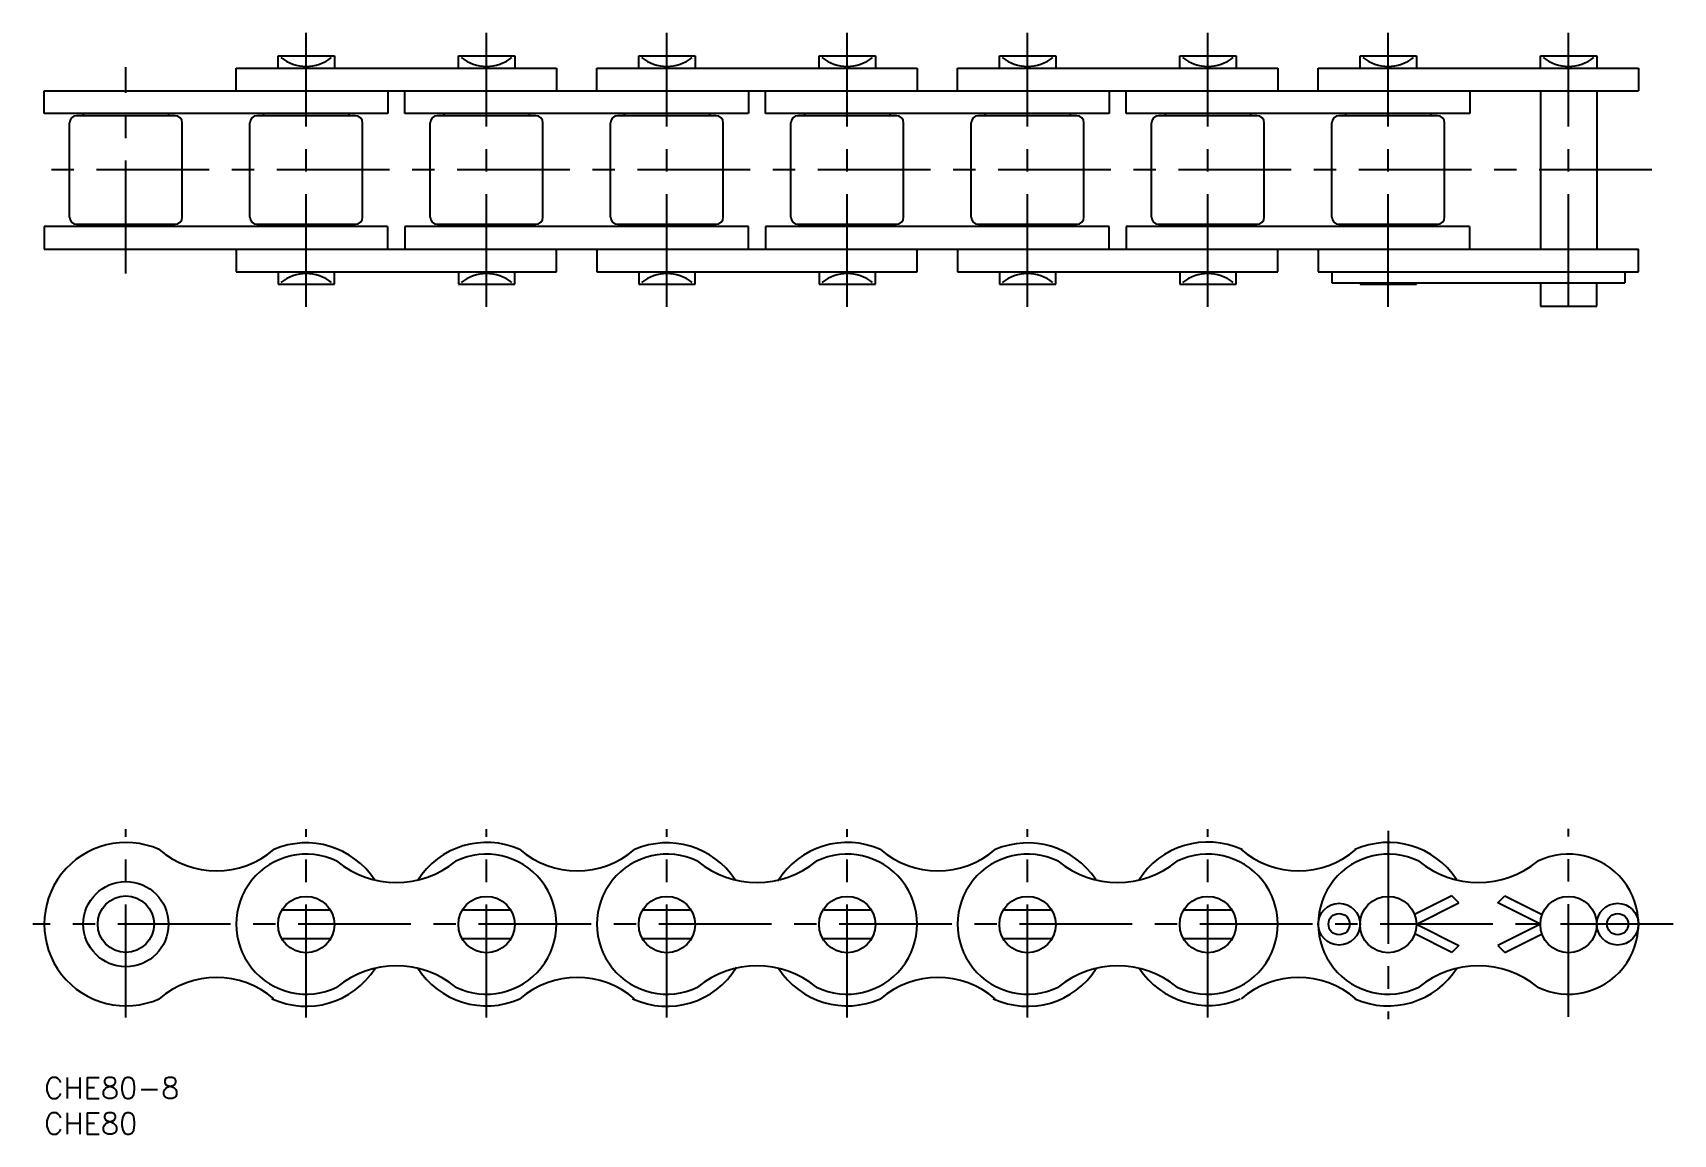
# Model space of a CAD drawing. Extents: x -2 to 229, y -8 to 147.
import ezdxf

# ---------------------------------------------------------------- set-up
doc = ezdxf.new("R2010")
doc.units = 0
doc.header["$LTSCALE"] = 0.5
doc.linetypes.add('CENTER', pattern=[50.8, 31.75, -6.35, 6.35, -6.35])
for name, color, linetype in [('MSM_CENTER', 1, 'CENTER'), ('MSM_CONTINUOUS', 7, 'CONTINUOUS'), ('MSM_PART_NUMBER', 7, 'CONTINUOUS')]:
    doc.layers.add(name, color=color, linetype=linetype)
doc.styles.get("Standard").update_dxf_attribs({"font": 'txt.shx', "height": 3, "bigfont": 'bigfont.shx'})

# ---------------------------------------------------------------- blocks, each defined once
blk = doc.blocks.new('*U2')
at = {"layer": 'MSM_PART_NUMBER'}
blk.add_text('CHE80-8', height=3, dxfattribs=at).set_placement((0, -3))
blk = doc.blocks.new('*U3')
at = {"layer": 'MSM_PART_NUMBER'}
blk.add_text('CHE80', height=3, dxfattribs=at).set_placement((0, -8))

msp = doc.modelspace()

# ---------------------------------------------------------------- linework, layer by layer
at = {"layer": 'MSM_CENTER'}
for p, q in [((36.9, 108.44), (36.9, 147.02)), ((62.3, 108.44), (62.3, 147.02)), ((87.7, 108.44), (87.7, 147.02)), ((113.1, 108.44), (113.1, 147.02)), ((138.5, 108.44), (138.5, 147.02)), ((163.9, 108.44), (163.9, 147.02)), ((189.3, 108.44), (189.3, 147.02)), ((214.7, 108.44), (214.7, 147.02)), ((11.5, 113.16), (11.5, 142.21)), ((226.44, 127.72), (0, 127.72)), ((11.5, 8.44), (11.5, 34.91)), ((36.9, 8.44), (36.9, 34.91)), ((62.3, 8.44), (62.3, 34.91)), ((87.7, 8.44), (87.7, 34.91)), ((113.1, 8.44), (113.1, 34.91)), ((138.5, 8.44), (138.5, 34.91)), ((163.9, 8.44), (163.9, 34.91)), ((189.3, 34.68), (189.3, 8.21)), ((214.7, 8.5), (214.7, 34.97)), ((229.44, 21.56), (-1.61, 21.56))]:
    msp.add_line(p, q, dxfattribs=at)
at = {"layer": 'MSM_CONTINUOUS'}
for p, q in [((32.93, 143.79), (40.87, 143.79)), ((32.93, 142.06), (32.93, 143.79)), ((40.87, 143.79), (40.87, 142.06)), ((58.33, 142.06), (58.33, 143.79)), ((58.33, 143.79), (66.27, 143.79)), ((66.27, 143.79), (66.27, 142.06)), ((83.73, 142.06), (83.73, 143.79)), ((83.73, 143.79), (91.67, 143.79)), ((91.67, 143.79), (91.67, 142.06)), ((109.13, 143.79), (117.07, 143.79)), ((109.13, 142.06), (109.13, 143.79)), ((117.07, 143.79), (117.07, 142.06)), ((134.53, 143.79), (142.47, 143.79)), ((134.53, 142.06), (134.53, 143.79)), ((142.47, 143.79), (142.47, 142.06)), ((159.93, 143.79), (167.87, 143.79)), ((159.93, 142.06), (159.93, 143.79)), ((167.87, 143.79), (167.87, 142.06)), ((185.33, 143.79), (193.27, 143.79)), ((185.33, 142.06), (185.33, 143.79)), ((193.27, 143.79), (193.27, 142.06)), ((210.73, 142.06), (210.73, 143.79)), ((210.73, 143.79), (218.67, 143.79)), ((218.67, 143.79), (218.67, 142.06)), ((27.05, 142.06), (72.15, 142.06)), ((27.05, 138.86), (27.05, 142.06)), ((72.15, 142.06), (72.15, 138.86)), ((77.85, 142.06), (122.95, 142.06)), ((77.85, 138.86), (77.85, 142.06)), ((122.95, 142.06), (122.95, 138.86)), ((128.65, 142.06), (173.75, 142.06)), ((128.65, 138.86), (128.65, 142.06)), ((173.75, 142.06), (173.75, 138.86)), ((179.45, 142.06), (224.55, 142.06)), ((179.45, 138.86), (179.45, 142.06)), ((224.55, 142.06), (224.55, 138.86)), ((0, 138.86), (224.55, 138.86)), ((0, 135.66), (0, 138.86)), ((48.4, 138.86), (48.4, 135.66)), ((50.8, 135.66), (50.8, 138.86)), ((99.2, 138.86), (99.2, 135.66)), ((101.6, 135.66), (101.6, 138.86)), ((150, 138.86), (150, 135.66)), ((152.4, 135.66), (152.4, 138.86)), ((200.8, 138.86), (200.8, 135.66)), ((210.73, 138.86), (210.73, 116.58)), ((218.67, 138.86), (218.67, 116.58)), ((48.4, 135.66), (0, 135.66)), ((3.56, 121.08), (3.56, 134.36)), ((18.44, 135.36), (4.56, 135.36)), ((5.5, 135.66), (5.5, 135.36)), ((17.5, 135.66), (17.5, 135.36)), ((19.44, 121.08), (19.44, 134.36)), ((28.96, 121.08), (28.96, 134.36)), ((43.84, 135.36), (29.96, 135.36)), ((30.9, 135.66), (30.9, 135.36)), ((42.9, 135.66), (42.9, 135.36)), ((44.84, 121.08), (44.84, 134.36)), ((99.17, 135.66), (50.8, 135.66)), ((54.36, 121.08), (54.36, 134.36)), ((69.24, 135.36), (55.36, 135.36)), ((56.3, 135.66), (56.3, 135.36)), ((68.3, 135.66), (68.3, 135.36)), ((70.24, 121.08), (70.24, 134.36)), ((79.76, 121.08), (79.76, 134.36)), ((94.64, 135.36), (80.76, 135.36)), ((81.7, 135.66), (81.7, 135.36)), ((93.7, 135.66), (93.7, 135.36)), ((95.64, 121.08), (95.64, 134.36)), ((150, 135.66), (101.6, 135.66)), ((105.16, 121.08), (105.16, 134.36)), ((120.04, 135.36), (106.16, 135.36)), ((107.1, 135.66), (107.1, 135.36)), ((119.1, 135.66), (119.1, 135.36)), ((121.04, 121.08), (121.04, 134.36)), ((130.56, 121.08), (130.56, 134.36)), ((145.44, 135.36), (131.56, 135.36)), ((132.5, 135.66), (132.5, 135.36)), ((141.97, 135.36), (141.97, 135.36)), ((144.5, 135.66), (144.5, 135.36)), ((146.44, 121.08), (146.44, 134.36)), ((200.8, 135.66), (152.4, 135.66)), ((155.96, 121.08), (155.96, 134.36)), ((170.84, 135.36), (156.96, 135.36)), ((157.9, 135.66), (157.9, 135.36)), ((169.9, 135.66), (169.9, 135.36)), ((171.84, 121.08), (171.84, 134.36)), ((181.36, 121.08), (181.36, 134.36)), ((196.24, 135.36), (182.36, 135.36)), ((183.3, 135.66), (183.3, 135.36)), ((195.3, 135.66), (195.3, 135.36)), ((197.24, 121.08), (197.24, 134.36)), ((48.37, 119.78), (0, 119.78)), ((0, 119.78), (0, 116.58)), ((4.56, 120.08), (18.44, 120.08)), ((5.5, 120.08), (5.5, 119.78)), ((17.5, 120.08), (17.5, 119.78)), ((29.96, 120.08), (43.84, 120.08)), ((30.9, 120.08), (30.9, 119.78)), ((42.9, 120.08), (42.9, 119.78)), ((48.4, 116.58), (48.4, 119.78)), ((99.2, 119.78), (50.8, 119.78)), ((50.8, 119.78), (50.8, 116.58)), ((55.36, 120.08), (69.24, 120.08)), ((56.3, 120.08), (56.3, 119.78)), ((68.3, 120.08), (68.3, 119.78)), ((80.76, 120.08), (94.64, 120.08)), ((81.7, 120.08), (81.7, 119.78)), ((93.7, 120.08), (93.7, 119.78)), ((99.2, 116.58), (99.2, 119.78)), ((150, 119.78), (101.6, 119.78)), ((101.6, 119.78), (101.6, 116.58)), ((106.16, 120.08), (120.04, 120.08)), ((107.1, 120.08), (107.1, 119.78)), ((119.1, 120.08), (119.1, 119.78)), ((131.56, 120.08), (145.44, 120.08)), ((132.5, 120.08), (132.5, 119.78)), ((144.5, 120.08), (144.5, 119.78)), ((150, 116.58), (150, 119.78)), ((200.77, 119.78), (152.4, 119.78)), ((152.4, 119.78), (152.4, 116.58)), ((156.96, 120.08), (170.84, 120.08)), ((157.9, 120.08), (157.9, 119.78)), ((169.9, 120.08), (169.9, 119.78)), ((182.36, 120.08), (196.24, 120.08)), ((183.3, 120.08), (183.3, 119.78)), ((195.3, 120.08), (195.3, 119.78)), ((200.8, 116.58), (200.8, 119.78)), ((0, 116.58), (224.54, 116.58)), ((27.05, 116.58), (27.05, 113.38)), ((72.15, 113.38), (72.15, 116.58)), ((77.85, 116.58), (77.85, 113.38)), ((122.95, 113.38), (122.95, 116.58)), ((128.65, 116.58), (128.65, 113.38)), ((173.75, 113.38), (173.75, 116.58)), ((179.45, 116.58), (179.45, 113.38)), ((224.55, 113.38), (224.55, 116.58)), ((27.05, 113.38), (72.15, 113.38)), ((32.93, 113.38), (32.93, 111.65)), ((40.87, 111.65), (40.87, 113.38)), ((58.33, 113.38), (58.33, 111.65)), ((66.27, 111.65), (66.27, 113.38)), ((77.85, 113.38), (122.95, 113.38)), ((83.73, 113.38), (83.73, 111.65)), ((91.67, 111.65), (91.67, 113.38)), ((109.13, 113.38), (109.13, 111.65)), ((117.07, 111.65), (117.07, 113.38)), ((128.65, 113.38), (173.75, 113.38)), ((134.53, 113.38), (134.53, 111.65)), ((142.47, 111.65), (142.47, 113.38)), ((159.93, 113.38), (159.93, 111.65)), ((167.87, 111.65), (167.87, 113.38)), ((179.45, 113.38), (224.55, 113.38)), ((181.36, 113.38), (181.36, 111.82)), ((222.63, 113.38), (222.63, 111.82)), ((32.93, 111.65), (40.87, 111.65)), ((58.33, 111.65), (66.27, 111.65)), ((83.73, 111.65), (91.67, 111.65)), ((109.13, 111.65), (117.07, 111.65)), ((134.53, 111.65), (142.47, 111.65)), ((159.93, 111.65), (167.87, 111.65)), ((181.36, 111.82), (222.63, 111.82)), ((185.33, 111.82), (185.33, 111.65)), ((185.33, 111.65), (193.27, 111.65)), ((193.27, 111.65), (193.27, 111.82)), ((210.73, 111.82), (210.73, 108.54)), ((218.67, 108.54), (218.67, 111.82)), ((210.73, 108.54), (218.67, 108.54)), ((198.27, 25.56), (193.01, 22.93)), ((199.27, 24.56), (198.27, 25.56)), ((204.73, 24.56), (205.73, 25.56)), ((205.73, 25.56), (210.99, 22.93)), ((33.51, 23.56), (40.29, 23.56)), ((58.91, 23.56), (65.69, 23.56)), ((84.31, 23.56), (91.09, 23.56)), ((109.71, 23.56), (116.49, 23.56)), ((135.11, 23.56), (141.89, 23.56)), ((160.51, 23.56), (167.29, 23.56)), ((193.27, 21.56), (199.27, 24.56)), ((210.73, 21.56), (204.73, 24.56)), ((193.27, 21.56), (199.27, 18.56)), ((210.73, 21.56), (204.73, 18.56)), ((33.44, 19.56), (40.36, 19.56)), ((58.84, 19.56), (65.76, 19.56)), ((84.24, 19.56), (91.16, 19.56)), ((109.64, 19.56), (116.56, 19.56)), ((135.04, 19.56), (141.96, 19.56)), ((160.44, 19.56), (167.36, 19.56)), ((198.27, 17.56), (193.03, 20.18)), ((199.27, 18.56), (198.27, 17.56)), ((204.73, 18.56), (205.73, 17.56)), ((205.73, 17.56), (210.97, 20.18))]:
    msp.add_line(p, q, dxfattribs=at)
for centre, radius in [((11.5, 21.56), 6), ((11.5, 21.56), 3.97), ((36.9, 21.5), 3.97), ((62.3, 21.5), 3.97), ((87.7, 21.5), 3.97), ((113.1, 21.5), 3.97), ((138.5, 21.5), 3.97), ((163.9, 21.5), 3.97), ((189.3, 21.5), 3.97), ((214.7, 21.5), 3.97), ((182.39, 21.56), 2.94), ((221.61, 21.56), 2.94), ((182.39, 21.56), 1.5), ((221.61, 21.56), 1.5)]:
    msp.add_circle(centre, radius, dxfattribs=at)
for centre, radius, start, end in [((36.9, 148.02), 5.72, 231.425, 308.575), ((62.3, 148.02), 5.72, 231.425, 308.575), ((87.7, 148.02), 5.72, 231.425, 308.575), ((113.1, 148.02), 5.72, 231.425, 308.575), ((138.5, 148.02), 5.72, 231.425, 308.575), ((163.9, 148.02), 5.72, 231.425, 308.575), ((189.3, 148.02), 5.72, 231.425, 308.575), ((214.7, 148.02), 5.72, 231.425, 308.575), ((4.56, 134.36), 1, 90, 180), ((18.44, 134.36), 1, 0, 90), ((29.96, 134.36), 1, 90, 180), ((43.84, 134.36), 1, 0, 90), ((55.36, 134.36), 1, 90, 180), ((69.24, 134.36), 1, 0, 90), ((80.76, 134.36), 1, 90, 180), ((94.64, 134.36), 1, 0, 90), ((106.16, 134.36), 1, 90, 180), ((120.04, 134.36), 1, 0, 90), ((131.56, 134.36), 1, 90, 180), ((145.44, 134.36), 1, 0, 90), ((156.96, 134.36), 1, 90, 180), ((170.84, 134.36), 1, 0, 90), ((182.36, 134.36), 1, 90, 180), ((196.24, 134.36), 1, 0, 90), ((4.56, 121.08), 1, 180, 270), ((18.44, 121.08), 1, 270, 0), ((29.96, 121.08), 1, 180, 270), ((43.84, 121.08), 1, 270, 0), ((55.36, 121.08), 1, 180, 270), ((69.24, 121.08), 1, 270, 0), ((80.76, 121.08), 1, 180, 270), ((94.64, 121.08), 1, 270, 0), ((106.16, 121.08), 1, 180, 270), ((120.04, 121.08), 1, 270, 0), ((131.56, 121.08), 1, 180, 270), ((145.44, 121.08), 1, 270, 0), ((156.96, 121.08), 1, 180, 270), ((170.84, 121.08), 1, 270, 0), ((182.36, 121.08), 1, 180, 270), ((196.24, 121.08), 1, 270, 0), ((36.9, 107.42), 5.72, 51.425, 128.575), ((62.3, 107.42), 5.72, 51.425, 128.575), ((87.7, 107.42), 5.72, 51.425, 128.575), ((113.1, 107.42), 5.72, 51.425, 128.575), ((138.5, 107.42), 5.72, 51.425, 128.575), ((163.9, 107.42), 5.72, 51.425, 128.575), ((11.5, 21.56), 11.5, 65.931, 294.069), ((36.9, 21.5), 11.5, 32.9521, 113.312), ((62.3, 21.56), 11.5, 65.931, 147.8345), ((87.7, 21.5), 11.5, 33.3497, 113.312), ((113.1, 21.56), 11.5, 65.931, 148.2126), ((138.5, 21.5), 11.5, 33.4436, 113.312), ((163.9, 21.62), 11.5, 65.193, 148.2062), ((189.3, 21.56), 11.5, 33.0445, 114.069), ((24.27, 41.44), 12.38, 229.2546, 310.7457), ((36.9, 21.56), 9.85, 63.96, 296.04), ((49.6, 40.6), 13.19, 230.5865, 309.4135), ((62.3, 21.56), 9.85, 243.96, 116.04), ((75.07, 41.44), 12.38, 229.2546, 310.7457), ((87.7, 21.56), 9.85, 63.96, 296.04), ((100.4, 40.6), 13.19, 230.5865, 309.4135), ((113.1, 21.56), 9.85, 243.96, 116.04), ((125.87, 41.44), 12.38, 229.2546, 310.7457), ((138.5, 21.56), 9.85, 63.96, 296.04), ((151.2, 40.6), 13.19, 230.5865, 309.4135), ((163.9, 21.56), 9.85, 243.96, 116.04), ((176.67, 41.44), 12.38, 229.2546, 310.7457), ((189.3, 21.56), 9.85, 63.96, 296.04), ((202, 40.6), 13.19, 230.5865, 309.4135), ((214.7, 21.56), 9.85, 243.96, 116.04), ((24.27, 1.68), 12.38, 49.2543, 130.7454), ((36.9, 21.5), 11.5, 245.193, 327.5766), ((49.6, 2.52), 13.19, 50.5865, 129.4135), ((62.3, 21.56), 11.5, 211.8394, 294.069), ((75.07, 1.68), 12.38, 49.2543, 130.7454), ((87.7, 21.5), 11.5, 245.193, 328.5885), ((100.4, 2.52), 13.19, 50.5865, 129.4135), ((113.1, 21.56), 11.5, 212.6176, 294.069), ((125.87, 1.68), 12.38, 49.2543, 130.7454), ((138.5, 21.5), 11.5, 245.193, 327.3967), ((151.2, 2.52), 13.19, 50.5865, 129.4135), ((163.9, 21.62), 11.5, 212.8272, 293.312), ((176.67, 1.68), 12.38, 49.2543, 130.7454), ((189.3, 21.56), 11.5, 245.931, 327.8047), ((202, 2.52), 13.19, 50.5865, 129.4135)]:
    msp.add_arc(centre, radius, start, end, dxfattribs=at)

# ---------------------------------------------------------------- block references
for name in ['*U2', '*U3']:
    msp.add_blockref(name, (0, 0), dxfattribs=at)

doc.saveas('drawing.dxf')
